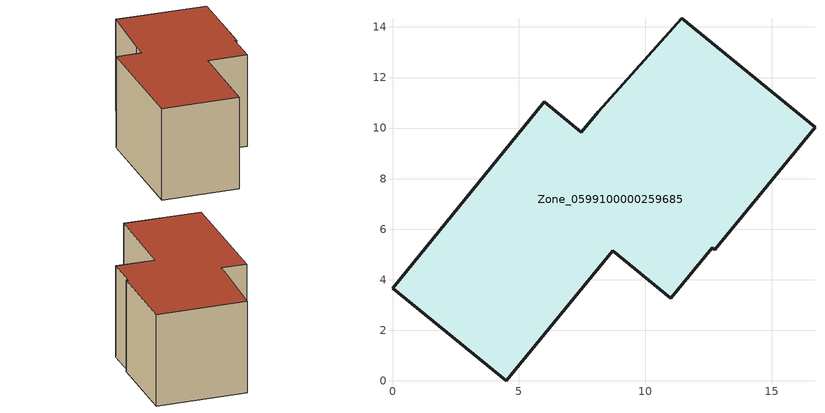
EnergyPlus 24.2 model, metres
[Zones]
Zone_0599100000259685
 floor ground (C_G): 8.71,5.15 4.49,0 0,3.67 6,11.04 7.47,9.83 8.14,10.64 11.44,14.35 16.71,10.03 12.75,5.19 12.65,5.27 11.01,3.27 z0.92
 wall outside (C_F): 4.49,0 8.71,5.15 11.01,3.27 12.65,5.27 12.75,5.19 16.71,10.03 11.44,14.35 8.14,10.64 7.47,9.83 6,11.04 0,3.67 4.49,0 z0.92:7.97
 roof outside (C_R): 8.14,10.64 7.47,9.83 6,11.04 0,3.67 4.49,0 8.71,5.15 11.01,3.27 12.65,5.27 12.75,5.19 16.71,10.03 11.44,14.35 z7.97
[BUILDING]
Pand.0599100000259685: North Axis=0; Terrain=City; Loads Convergence Tolerance Value=0.04; Temperature Convergence Tolerance Value=0.4; Solar Distribution=FullExterior; Maximum Number of Warmup Days=25; Minimum Number of Warmup Days=1
[Site:Location]
Rotterdam.The.Hague.AP_ZH_NLD Design_Conditions: Latitude=51.96; Longitude=4.45; Time Zone=1; Elevation=-4.5
[SITE:GROUNDTEMPERATURE:BUILDINGSURFACE]
18, 18, 18, 18, 18, 18, 18, 18, 18, 18, 18, 18
[MATERIAL] Thermal Absorptance=0.9; Solar Absorptance=0.7; Visible Absorptance=0.7
Name | Roughness | Thickness | Conductivity | Density | Specific Heat
G.D.1965 | MediumSmooth | 0.15 | 1 | 540 | 1210
F.D.1965 | Rough | 0.3 | 0.857143 | 1920 | 840
R.D.1965 | MediumRough | 0.2 | 0.08 | 1500 | 1000
[CONSTRUCTION]
C_G: G.D.1965
C_F: F.D.1965
C_R: R.D.1965
[ZONE]
Zone_0599100000259685: Type=1; Multiplier=1; Ceiling Height=Autocalculate; Volume=Autocalculate; Floor Area=autocalculate; Part of Total Floor Area=Yes
[ZONEINFILTRATION:DESIGNFLOWRATE]
Infil_Zone_0599100000259685: Zone or ZoneList or Space or SpaceList=Zone_0599100000259685; Schedule=AlwaysOn; Design Flow Rate Calculation Method=Flow/Area; Flow Rate per Floor Area=0.0042; Constant Term Coefficient=1; Temperature Term Coefficient=0; Velocity Term Coefficient=0; Velocity Squared Term Coefficient=0
[HVACTEMPLATE:ZONE:IDEALLOADSAIRSYSTEM]
Zone_0599100000259685: Maximum Heating Supply Air Temperature=50; Minimum Cooling Supply Air Temperature=13; Maximum Heating Supply Air Humidity Ratio=0.0156; Minimum Cooling Supply Air Humidity Ratio=0.0077; Heating Limit=NoLimit; Cooling Limit=NoLimit; Dehumidification Control Type=ConstantSensibleHeatRatio; Cooling Sensible Heat Ratio=0.7; Dehumidification Setpoint=60; Humidification Control Type=None; Humidification Setpoint=30; Outdoor Air Method=None; Outdoor Air Flow Rate per Person=0.00944; Outdoor Air Flow Rate per Zone Floor Area=0; Outdoor Air Flow Rate per Zone=0; Demand Controlled Ventilation Type=None; Outdoor Air Economizer Type=NoEconomizer; Heat Recovery Type=None; Sensible Heat Recovery Effectiveness=0.7; Latent Heat Recovery Effectiveness=0.65
[ZONECONTROL:THERMOSTAT]
ThermostatControl_Zone_0599100000259685: Zone or ZoneList=Zone_0599100000259685; Control Type Schedule=DualSetpointControlType; Control 1=Thermostat_Zone_0599100000259685; Temperature Difference Between Cutout And Setpoint=0
[THERMOSTATSETPOINT:DUALSETPOINT]
Thermostat_Zone_0599100000259685: Heating Setpoint Temperature Schedule=HeatingSetpoint_Zone_0599100000259685; Cooling Setpoint Temperature Schedule=CoolingSetpoint_Zone_0599100000259685
[SCHEDULE:COMPACT]
HeatingSetpoint_Zone_0599100000259685: Through: 12/31, For: AllDays, Until: 24:00, 21
CoolingSetpoint_Zone_0599100000259685: Through: 12/31, For: AllDays, Until: 24:00, 24
DualSetpointControlType: Through: 12/31, For: AllDays, Until: 24:00, 4
AlwaysOn: Through: 12/31, For: AllDays, Until: 24:00, 1
